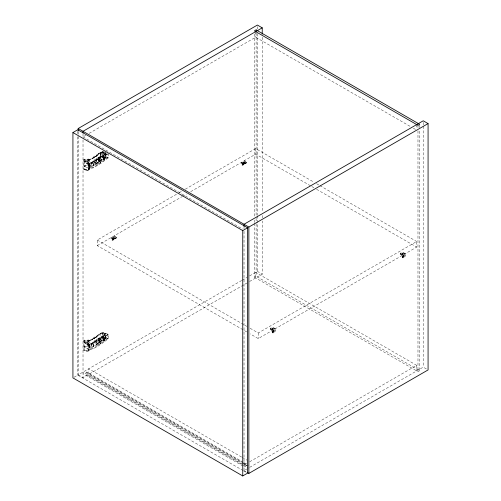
<?xml version="1.0" encoding="UTF-8"?>
<svg xmlns="http://www.w3.org/2000/svg" width="501" height="501" viewBox="0 0 501 501"><rect width="100%" height="100%" fill="white"/><g stroke="black" fill="none" stroke-linecap="round" stroke-linejoin="round"><path stroke-width="0.38" stroke-dasharray="2.5 1.88" d="M105.16 155.861L105.16 152.479L104.684 152.63C102.373 151.077 96.944 152.767 103.344 154.609L104.891 153.713L105.949 156.481L103.344 157.984C96.918 156.024 102.386 154.508 104.684 156.011L105.661 155.911L105.949 156.481L105.905 152.792M100.407 333.616L100.751 333.134L102.686 332.983L105.905 333.722L105.949 337.411L103.344 338.914C99.142 339.258 98.603 329.84 103.344 335.538L104.891 334.643L105.949 337.411L105.473 336.772L103.112 336.378L100.751 336.515L100.407 336.991M272.845 331.48L272.676 331.261A1.008 0.582 -60 0 1 273.364 330.253A1.008 0.582 -60 0 1 274.053 330.466L272.676 331.687A1.008 0.582 -60 0 0 273.364 331.9A1.008 0.582 -60 0 0 274.053 330.892L272.663 331.581M402.842 256.424L402.672 256.205A1.008 0.582 -60 0 1 403.361 255.203A1.008 0.582 -60 0 1 404.05 255.416L402.672 256.631A1.008 0.582 -60 0 0 403.361 256.844A1.008 0.582 -60 0 0 404.05 255.836L402.66 256.531M83.773 159.625L84.619 159.136C87.875 161.003 91.658 165.487 89.522 169.325L88.683 169.814C90.819 165.969 87.036 161.485 83.773 159.625L83.773 169.407L85.452 170.246L87.838 170.346L88.677 169.858L86.297 169.758L84.619 168.918L84.381 165.825L85.59 165.123L87.13 165.48L97.764 159.343L98.215 158.203L102.774 155.573L107.897 157.496L107.897 154.208M96.305 337.048L96.724 336.002L102.774 332.564L107.897 334.48L107.897 338.425L102.774 336.503L98.215 339.133L97.764 340.273L87.13 346.41L85.59 346.053L84.381 346.755L84.506 347.274L89.209 349.861C89.929 346.009 86.936 342.371 83.773 340.555L83.773 350.337L86.736 351.42L88.677 350.788L89.216 349.861C96.424 348.245 102.336 343.147 108.254 338.839L108.254 334.336L102.774 332.282L96.724 335.72L96.305 337.048L93.631 337.893L94.752 336.96L95.359 337.311L96.305 336.766M96.305 155.836L95.359 156.381L94.752 156.03L93.631 156.963L96.305 156.118L96.724 154.79L101.359 152.116L105.811 153.782L105.811 157.721L91.827 166.752L86.761 163.827L88.076 162.6L88.99 163.044L88.658 163.627L89.021 163.132M96.305 156.118L96.724 154.79M107.671 153.832C101.885 158.153 95.992 162.906 88.902 164.535L84.381 161.879L85.59 161.184L87.13 161.541L97.764 155.404L98.215 153.982L102.774 151.352L105.511 152.379M97.764 155.404L98.215 153.982M96.305 159.5L95.359 160.044L94.752 159.694L93.631 160.621L96.305 159.781L96.724 158.448L101.359 155.773L105.454 157.308L105.454 153.926L101.359 152.116M96.305 159.781L96.724 158.448M84.381 166.107L85.59 165.405L87.13 165.762L97.764 159.625L98.215 158.203M97.764 336.334L98.215 334.912L97.764 336.334L87.13 342.471L85.59 342.114L84.381 342.816L88.902 345.465C96.23 343.818 102.26 338.751 108.254 334.336M96.305 340.43L95.359 340.974L94.752 340.624L93.631 341.55L96.305 340.711L96.724 339.377L101.359 336.703L105.454 338.238L105.454 334.856L101.359 333.046L105.811 334.712L105.811 338.651L91.827 347.681L86.761 344.757L88.076 343.529L88.99 343.974L88.658 344.556L89.021 344.062M96.305 340.711L96.724 339.377M84.381 347.036L85.59 346.335L87.13 346.692L97.764 340.555L98.215 339.133M104.571 158.817L103.425 159.863L102.686 159.105C102.617 157.521 105.536 156.018 104.571 158.817L103.82 159.587L102.843 159.587M105.454 157.308L91.526 166.294L91.526 162.913L86.761 160.163L88.076 158.936L88.99 159.387L88.658 159.963L89.021 159.475M86.761 160.163L88.076 159.218L89.021 159.756M86.761 163.827L88.076 162.881L89.021 163.414M105.454 338.238L91.526 347.224L91.526 343.843L86.761 341.093L88.076 339.866L88.99 340.317L88.658 340.893L89.021 340.404M86.761 341.093L88.076 340.148L89.021 340.686M86.761 344.757L88.076 343.811L89.021 344.344M107.897 157.496C101.991 161.779 96.142 166.983 88.902 168.474L84.381 165.825M107.897 334.48L101.903 338.977L93.311 344.287L93.311 348.226L88.902 349.404L84.406 346.811M107.897 338.425L101.903 342.922L93.311 348.226M101.935 159.212L100.112 160.401L100.112 162.656L99.799 160.22L101.935 159.212L101.935 161.466L100.112 162.656M108.254 153.406L108.254 157.909L101.29 163.069L93.474 167.804L89.986 168.48L89.986 163.977M101.935 340.141L100.112 341.331L100.112 343.586L99.799 341.15L101.935 340.141L101.935 342.396L100.112 343.586M105.811 153.782L94.821 161.015L94.821 164.391M100.357 338.513L105.811 334.712M89.742 167.992L89.742 164.046C96.843 163.094 102.135 157.345 107.897 153.55L102.774 151.634L96.724 155.072M99.799 162.474L101.653 161.303L101.653 159.049M87.838 170.346L89.522 169.325M99.799 343.404L101.653 342.233L101.653 339.979M87.838 351.276L89.522 350.255C91.658 346.416 87.875 341.933 84.619 340.066L83.773 340.555M100.688 157.458L95.121 160.909L95.121 164.848M98.353 159.387L100.526 158.397L100.526 160.652L98.653 161.81L98.353 159.387L98.653 161.81M98.653 159.562L100.526 158.397M98.353 161.641L100.225 160.477L100.225 158.222M94.821 341.945L100.688 338.388M98.353 340.317L100.526 339.327L100.526 341.582L98.653 342.747L98.353 340.317L98.653 342.747M98.653 340.492L100.526 339.327M98.353 342.571L100.225 341.406L100.225 339.158M83.022 133.654L83.022 136.892L85.734 135.326M89.122 133.372L255.692 37.206L410.607 126.64M84.08 159.763L84.919 159.274M85.452 160.727L86.297 160.239M84.381 161.879L85.59 160.902L87.13 161.259L97.764 155.122M88.658 159.963L89.153 160.251L90.393 159.074L93.562 157.771L90.938 159.218L90.393 159.074M88.658 159.681L89.153 159.969L89.842 159.393M86.736 161.961L87.581 161.472M93.562 158.053L94.545 157.489L93.631 156.681M87.838 163.376L88.677 162.894M96.724 158.729L101.359 156.055L105.811 157.721M88.658 163.627L89.153 163.908L89.842 163.05L93.255 161.259L94.545 161.147L93.631 160.621M88.658 163.345L89.153 163.627L89.842 163.05M93.562 161.435L89.854 163.508M98.215 158.485L102.774 155.855L108.254 157.909M88.683 164.885L89.522 164.397M83.773 169.407L84.619 168.918M89.216 166.382L90.055 165.894M84.08 169.62L84.919 169.131M89.397 167.76L90.236 167.271M85.452 170.246L86.297 169.758M84.619 166.282L89.209 168.931L90.055 168.442M86.736 170.49L87.581 170.008M246.749 331.931L97.25 245.615L97.25 240.029L176.471 194.294M179.176 192.728L181.888 191.163M185.27 189.209L255.692 148.553L313.87 182.145M97.25 245.615L181.888 196.749M182.564 196.354L186.629 194.012M190.687 191.664L255.692 154.139L311.165 186.165M111.823 238.019L114.673 236.378L115.913 237.092A2.029 1.171 0 0 1 115.737 238.633A2.029 1.171 0 0 1 113.069 238.739L111.823 238.019L111.823 239.453A2.029 1.171 -60 0 0 113.251 240.073A2.029 1.171 -60 0 0 114.673 237.812L114.673 236.378M241.826 162.963L244.67 161.322L245.916 162.042A2.029 1.171 0 0 1 245.734 163.583A2.029 1.171 0 0 1 243.066 163.683L241.826 162.963L241.826 164.403A2.029 1.171 -60 0 0 243.248 165.017A2.029 1.171 -60 0 0 244.67 162.762L244.67 161.322M112.725 239.246L115.28 237.562L112.738 239.346A1.008 0.582 -60 0 0 113.426 239.559A1.008 0.582 -60 0 0 114.115 238.551L113.946 238.332M242.722 164.19L245.277 162.512L242.734 164.29A1.008 0.582 -60 0 0 243.423 164.503A1.008 0.582 -60 0 0 244.112 163.501L243.943 163.282M84.381 342.816L85.59 341.832L87.13 342.189L97.764 336.052M84.506 347.274L84.619 342.709L89.209 345.358L89.986 344.907L89.986 349.416M88.658 340.893L89.153 341.181L90.393 340.004L94.545 338.137L93.562 338.983L90.393 340.004M88.658 340.611L89.153 340.899L89.842 340.323M96.724 339.659L101.359 336.985L105.811 338.651M88.658 344.556L89.153 344.838L89.842 343.98L93.255 342.189L94.545 342.077L93.631 341.55M88.658 344.275L89.153 344.556L89.842 343.98M98.215 339.415L102.774 336.785L108.254 338.839M93.562 342.365L89.854 344.438M86.761 340.812L91.827 343.742L95.121 341.839M83.773 350.337L84.619 349.848L84.619 347.212M74.135 377.209L77.761 375.111L242.847 470.426M78.187 136.335L78.187 374.867L241.845 280.378M242.171 280.191L246.905 277.46M249.604 275.901L257.395 271.398L262.236 274.191L262.236 221.01M254.414 223.271L254.414 277.228L256.117 276.245L419.681 370.677L419.681 129.803M78.187 374.867L83.022 377.66L246.905 283.046M249.604 281.481L262.236 274.191M250.137 328.299L258.253 332.983L416.694 241.507L416.694 247.093L258.253 338.57L250.137 333.885M271.511 329.583L272.801 328.725A1.008 0.582 0 0 0 271.586 328.819A1.008 0.582 0 0 0 271.423 329.52L273.17 328.938A1.008 0.582 0 0 1 273.007 329.639A1.008 0.582 0 0 1 271.792 329.733L271.686 329.476M401.508 254.527L402.798 253.669A1.008 0.582 0 0 0 401.583 253.763A1.008 0.582 0 0 0 401.426 254.464L403.167 253.882A1.008 0.582 0 0 1 403.004 254.583A1.008 0.582 0 0 1 401.789 254.677L401.683 254.427M271.686 329.683L273.083 328.875M401.683 254.627L403.086 253.819M272.663 331.38L274.066 330.572M402.66 256.324L404.063 255.516M246.555 463.569L244.031 465.028L83.022 372.074M249.717 461.747L416.694 365.342L416.694 370.922M246.874 465.028L244.031 466.669L83.022 373.715M244.031 231.299L244.031 470.614L246.736 469.049M249.717 467.327L423.239 367.145L426.865 369.243M254.414 277.228L417.978 371.661L419.681 370.677M88.677 350.788L86.297 350.687L84.619 349.848M104.571 157.22L103.425 157.896L103.068 159.719M103.068 340.649L103.92 340.574L104.571 339.747L103.256 340.693L102.686 340.035C103.745 337.806 105.698 336.321 102.93 340.179L102.843 340.517M105.047 157.464L103.694 158.053L103.294 159.85L104.277 159.85L105.404 158.065L105.047 157.464L105.047 158.598L103.694 160.019L103.2 159.399L103.694 158.053L105.254 157.583M105.047 338.394L104.189 338.463L103.143 340.298L103.331 340.799L104.189 340.73L105.047 339.528L105.047 338.394L105.404 338.995L104.841 340.304L103.294 340.78M97.971 162.337L96.662 162.769L96.179 163.915L97.088 164.723L98.071 164.153L98.559 163.019L97.971 162.337L97.62 163.896L96.311 164.328M97.971 343.266L96.662 343.699L96.179 344.845L97.088 345.652L98.071 345.083L98.559 343.949L97.971 343.266L97.62 344.826L96.311 345.258M98.428 162.6L97.088 163.013L96.731 164.572M105.254 338.513L103.707 338.989L103.331 340.799M98.428 343.529L97.088 343.943L96.731 345.502M113.783 238.326L113.99 238.42A1.008 0.582 0 0 0 115.205 238.326A1.008 0.582 0 0 0 115.362 237.624L114.998 237.411A1.008 0.582 0 0 0 113.783 237.505A1.008 0.582 0 0 0 113.621 238.207L113.621 238.413A1.008 0.582 0 0 1 113.783 237.712A1.008 0.582 0 0 1 114.998 237.618L112.738 238.921A1.008 0.582 -60 0 1 113.426 237.919A1.008 0.582 -60 0 1 114.115 238.125L113.946 238.125M83.773 160.044C86.773 161.742 90.243 165.85 88.289 169.376L86.51 169.996L83.773 168.981M83.773 340.974C86.773 342.671 90.243 346.78 88.289 350.305L86.51 350.925L83.773 349.911M413.312 128.206L416.694 130.16M316.576 183.704L319.281 185.27M319.957 185.658L416.694 241.507M311.841 186.554L313.87 187.725M316.576 189.29L416.694 247.093M243.943 163.075L244.112 163.075A1.008 0.582 -60 0 0 243.423 162.863A1.008 0.582 -60 0 0 242.734 163.865L244.995 162.562A1.008 0.582 0 0 0 243.78 162.656A1.008 0.582 0 0 0 243.618 163.357L243.705 163.213M241.945 164.948L242.302 165.155M402.591 257.696L402.948 257.902M83.022 136.892L242.678 229.063M99.799 160.22L100.112 160.401M93.631 156.963L94.545 157.489M93.631 160.339L94.545 160.865M86.761 159.882L91.827 162.806L91.827 166.752M86.761 163.545L91.526 166.294M416.694 365.342L255.692 272.387L255.692 277.967M111.948 240.004L112.305 240.204M272.594 332.752L272.951 332.958M97.25 240.029L246.749 326.345M93.631 337.611L94.545 338.137M99.799 341.15L100.112 341.331M93.631 337.893L94.545 338.419M93.631 341.269L94.545 341.795M86.761 344.475L91.526 347.224M241.601 457.056L88.715 368.786L88.715 374.372L241.601 462.642M242.277 457.451L247.012 460.181M243.142 462.198L86.873 371.974L87.293 375.193L242.885 465.022M243.818 462.586L246.523 464.145M85.871 372.074L242.885 462.724M243.492 463.074L248.296 465.849M242.277 463.03L247.012 465.767M243.561 465.416L248.296 468.147M244.031 470.614L245.841 471.66M243.524 470.815L247.582 473.157M245.277 162.712L245.365 162.775A1.008 0.582 0 0 1 245.202 163.476A1.008 0.582 0 0 1 243.987 163.57L243.881 163.32M115.28 237.768L115.362 237.831A1.008 0.582 0 0 1 115.205 238.532A1.008 0.582 0 0 1 113.99 238.626L113.884 238.37M84.381 161.604L84.506 166.345M100.425 156.262L100.413 152.486M423.239 122.363L423.239 125.488M423.239 126.271L423.239 367.145M419.681 125.112L419.681 129.02M417.978 125.313L417.978 127.661M417.978 130.786L417.978 371.661M416.694 124.574L416.694 128.763M400.462 253.594L400.462 254.001M270.465 328.643L270.465 329.057M262.236 37.224L262.236 212.411M262.236 215.536L262.236 217.885M258.253 332.983L258.253 338.57M257.395 26.616L257.395 28.958M257.395 33.655L257.395 215.092M257.395 215.875L257.395 271.398M256.117 33.022L256.117 217.591M256.117 218.373L256.117 223.064M256.117 223.847L256.117 276.245M255.692 31.619L255.692 37.206M255.692 148.553L255.692 154.139M254.414 34.005L254.414 217.014M254.414 220.139L254.414 222.488M246.323 162.418L246.323 162.831M244.031 226.358L244.031 230.516M116.326 237.474L116.326 237.881M105.711 152.567L105.711 155.943M104.684 152.63L104.684 156.011M104.684 333.56L104.684 336.941M103.344 154.609L103.344 157.984M103.344 335.538L103.344 338.914M103.294 152.11L103.294 155.485M102.536 152.085L102.536 155.467M102.536 333.015L102.536 336.396M101.922 152.041L101.922 155.423M100.688 152.223L100.688 155.604M100.488 152.962L100.488 156.343M95.271 162.224L95.271 166.169M93.474 163.301L93.474 167.804M93.474 344.231L93.474 348.734M93.311 163.357L93.311 167.296M91.827 343.742L91.827 347.681M89.742 344.976L89.742 348.921M89.209 168.931L89.209 164.428L84.619 161.779L84.619 159.136M89.209 345.358L89.209 349.861M88.902 164.535L88.902 168.474M88.902 345.465L88.902 349.404M88.376 165.117L88.376 169.225M84.619 340.066L84.619 342.709M83.022 139.911L83.022 377.66M78.187 131.644L78.187 135.552M77.761 131.312L77.761 133.654M77.761 136.779L77.761 375.111M112.562 238.82L112.562 239.246A1.008 0.582 -60 0 0 113.251 239.453A1.008 0.582 -60 0 0 113.934 238.451L113.934 238.025A1.008 0.582 -60 0 0 113.251 237.812A1.008 0.582 -60 0 0 112.562 238.82M242.559 163.764L242.559 164.19A1.008 0.582 -60 0 0 243.248 164.403A1.008 0.582 -60 0 0 243.931 163.395L243.931 162.969A1.008 0.582 -60 0 0 243.248 162.762A1.008 0.582 -60 0 0 242.559 163.764M272.857 331.361L272.857 331.787A1.008 0.582 -60 0 0 273.54 332A1.008 0.582 -60 0 0 274.229 330.992L274.229 330.572A1.008 0.582 -60 0 0 273.54 330.359A1.008 0.582 -60 0 0 272.857 331.361M402.854 256.312L402.854 256.731A1.008 0.582 -60 0 0 403.537 256.944A1.008 0.582 -60 0 0 404.226 255.942L404.226 255.516A1.008 0.582 -60 0 0 403.537 255.303A1.008 0.582 -60 0 0 402.854 256.312M245.202 162.449L244.995 162.362A1.008 0.582 0 0 0 243.78 162.449A1.008 0.582 0 0 0 243.618 163.151L243.987 163.364A1.008 0.582 0 0 0 245.202 163.27A1.008 0.582 0 0 0 245.365 162.575L245.202 162.449M403.004 253.556L402.798 253.468A1.008 0.582 0 0 0 401.583 253.556A1.008 0.582 0 0 0 401.426 254.257L401.789 254.47A1.008 0.582 0 0 0 403.004 254.383A1.008 0.582 0 0 0 403.167 253.681L403.004 253.556M273.007 328.612L272.801 328.518A1.008 0.582 0 0 0 271.586 328.612A1.008 0.582 0 0 0 271.423 329.314L271.792 329.526A1.008 0.582 0 0 0 273.007 329.433A1.008 0.582 0 0 0 273.17 328.731L273.007 328.612M245.916 161.629L244.313 160.708L244.313 162.556A2.029 1.171 -60 0 1 242.891 164.81A2.029 1.171 -60 0 1 241.469 164.196L241.469 162.349L243.066 163.27A2.029 1.171 0 0 0 245.734 163.169A2.029 1.171 0 0 0 245.916 161.629M405.315 253.663L403.718 252.736A2.029 1.171 0 0 0 401.05 252.842A2.029 1.171 0 0 0 400.875 254.383L402.472 255.303L402.472 257.151A2.029 1.171 -60 0 0 403.894 257.764A2.029 1.171 -60 0 0 405.315 255.51L405.315 253.663M404.958 253.869L403.718 253.149A2.029 1.171 0 0 0 401.05 253.249A2.029 1.171 0 0 0 400.875 254.79L402.115 255.51L402.115 256.944A2.029 1.171 -60 0 0 403.537 257.564A2.029 1.171 -60 0 0 404.958 255.303L404.958 253.869M115.913 236.685L114.316 235.758L114.316 237.606A2.029 1.171 -60 0 1 112.894 239.866A2.029 1.171 -60 0 1 111.472 239.253L111.472 237.405L113.069 238.326A2.029 1.171 0 0 0 115.737 238.225A2.029 1.171 0 0 0 115.913 236.685M275.318 328.712L273.721 327.792A2.029 1.171 0 0 0 271.054 327.892A2.029 1.171 0 0 0 270.872 329.433L272.475 330.359L272.475 332.207A2.029 1.171 -60 0 0 273.897 332.821A2.029 1.171 -60 0 0 275.318 330.56L275.318 328.712M274.961 328.919L273.721 328.199A2.029 1.171 0 0 0 271.054 328.305A2.029 1.171 0 0 0 270.872 329.846L272.118 330.56L272.118 332A2.029 1.171 -60 0 0 273.54 332.614A2.029 1.171 -60 0 0 274.961 330.359L274.961 328.919"/><path stroke-width="0.75" d="M78.187 130.861L78.187 128.513L257.395 25.05L262.236 27.843L262.236 34.099M72.927 132.54L77.761 129.746L247.582 227.792L247.582 473.157L242.747 475.95L72.927 377.904L72.927 132.54L242.747 230.585L247.582 227.792M262.236 27.843L83.022 131.306L83.022 132.871M78.187 128.513L248.865 227.053L428.073 123.59L428.073 369.938L248.865 473.407L247.049 472.355M428.073 123.59L423.239 120.797L244.031 224.26L244.031 226.358M248.865 227.053L248.865 473.407M242.747 230.585L242.747 475.95M256.117 29.897L254.414 30.88L417.978 125.313L419.681 124.329L256.117 29.897"/></g></svg>
